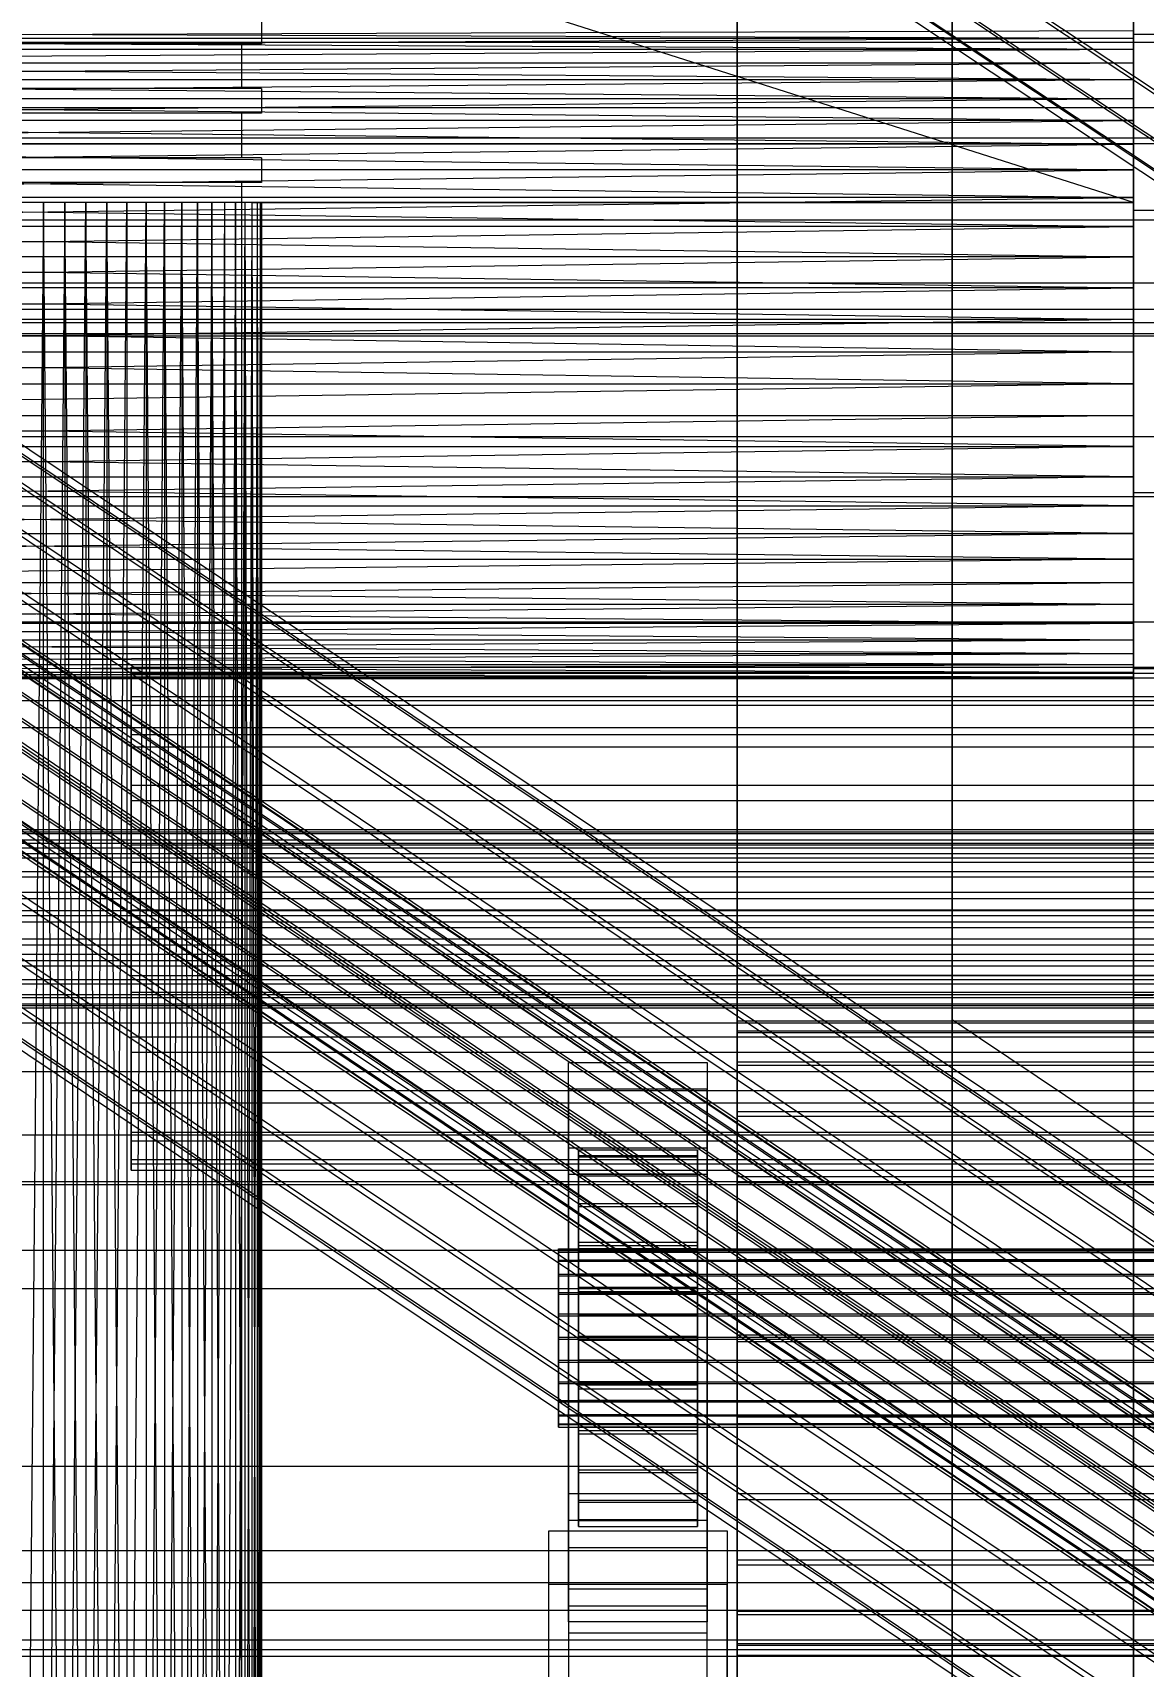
# Model space of a CAD drawing. Header units: millimetres. Extents: x -191664 to 191490, y -197311 to 10263.
# Drawn here: x -321.1 to -209, y -29967.7 to -29802.9 of the extents above; entities that cross this region are included whole.
import ezdxf

# ---------------------------------------------------------------- set-up
doc = ezdxf.new("R2010")
doc.units = ezdxf.units.MM
for name, color, linetype, lineweight in [('COTAS_USUARIO', 1, 'Continuous', 0), ('frontal_briquetadora', 7, 'Continuous', 0), ('frontal_C01', 7, 'Continuous', 0), ('frontal_C02', 7, 'Continuous', 0), ('frontal_C03', 7, 'Continuous', 0), ('frontal_secador', 7, 'Continuous', 0)]:
    doc.layers.add(name, color=color, linetype=linetype, lineweight=lineweight)
doc.dimstyles.new('PLANTA_100', dxfattribs={"dimtxt": 250, "dimasz": 150, "dimexe": 150, "dimexo": 80, "dimgap": 100, "dimtad": 1, "dimtih": 1, "dimtoh": 1, "dimdec": 1, "dimdsep": 46, "dimcen": 0.09, "dimclrd": 1, "dimclre": 1, "dimclrt": 1, "dimadec": 0, "dimazin": 0, "dimtfac": 1, "dimtdec": 4, "dimtofl": 0, "dimtmove": 0, "dimatfit": 3, "dimfxl": 1, "dimtolj": 1, "dimtzin": 0, "dimarcsym": 0})

# ---------------------------------------------------------------- blocks, each defined once
blk = doc.blocks.new('*D106')
at = {"layer": 'COTAS_USUARIO', "color": 1, "lineweight": -2, "transparency": 16777216}
for p, q in [((-1180, -29182.75), (-1180, -29032.75)), ((-60, -29332.75), (-1330, -29332.75)), ((-60, -29700), (-1330, -29700)), ((-1180, -29850), (-1180, -30000))]:
    blk.add_line(p, q, dxfattribs=at)
at = {"layer": 'COTAS_USUARIO', "color": 1, "transparency": 16777216}
for points in [[(-1205, -29182.75), (-1155, -29182.75), (-1180, -29332.75)], [(-1205, -29850), (-1155, -29850), (-1180, -29700)]]:
    blk.add_solid(points, dxfattribs=at)
at = {"layer": 'Defpoints', "color": 0, "transparency": 16777216}
for p in [(-1180, -29332.75), (20, -29332.75), (20, -29700)]:
    blk.add_point(p, dxfattribs=at)
blk = doc.blocks.new('*D109')
at = {"layer": 'COTAS_USUARIO', "color": 1, "lineweight": -2, "transparency": 16777216}
for p, q in [((-80, -28700), (-1350, -28700)), ((-1200, -31850), (-1200, -28850)), ((-80, -32000), (-1350, -32000))]:
    blk.add_line(p, q, dxfattribs=at)
at = {"layer": 'COTAS_USUARIO', "color": 1, "transparency": 16777216}
for points in [[(-1225, -28850), (-1175, -28850), (-1200, -28700)], [(-1225, -31850), (-1175, -31850), (-1200, -32000)]]:
    blk.add_solid(points, dxfattribs=at)
at = {"layer": 'Defpoints', "color": 0, "transparency": 16777216}
for p in [(-1200, -28700), (0, -28700), (0, -32000)]:
    blk.add_point(p, dxfattribs=at)
blk = doc.blocks.new('*D111')
at = {"layer": 'COTAS_USUARIO', "color": 1, "lineweight": -2, "transparency": 16777216}
for p, q in [((-80, -27700), (-1350, -27700)), ((-1200, -31850), (-1200, -27850)), ((-80, -32000), (-1350, -32000))]:
    blk.add_line(p, q, dxfattribs=at)
at = {"layer": 'COTAS_USUARIO', "color": 1, "transparency": 16777216}
for points in [[(-1225, -27850), (-1175, -27850), (-1200, -27700)], [(-1225, -31850), (-1175, -31850), (-1200, -32000)]]:
    blk.add_solid(points, dxfattribs=at)
at = {"layer": 'Defpoints', "color": 0, "transparency": 16777216}
for p in [(-1200, -27700), (0, -27700), (0, -32000)]:
    blk.add_point(p, dxfattribs=at)
blk = doc.blocks.new('*D121')
at = {"layer": 'COTAS_USUARIO', "color": 1, "lineweight": -2, "transparency": 16777216}
for p, q in [((-80, -29000), (-1350, -29000)), ((-1200, -31850), (-1200, -29150)), ((-80, -32000), (-1350, -32000))]:
    blk.add_line(p, q, dxfattribs=at)
at = {"layer": 'COTAS_USUARIO', "color": 1, "transparency": 16777216}
for points in [[(-1225, -29150), (-1175, -29150), (-1200, -29000)], [(-1225, -31850), (-1175, -31850), (-1200, -32000)]]:
    blk.add_solid(points, dxfattribs=at)
at = {"layer": 'Defpoints', "color": 0, "transparency": 16777216}
for p in [(-1200, -29000), (0, -29000), (0, -32000)]:
    blk.add_point(p, dxfattribs=at)

msp = doc.modelspace()

# ---------------------------------------------------------------- linework, layer by layer
at = {"layer": 'frontal_briquetadora', "color": 9, "true_color": 0xb9c3c2}
for p, q in [((-210, -29820), (-430, -29750)), ((-210, -29820), (-210, -29750)), ((-210, -29750), (-210, -29844.63)), ((-210, -29750), (-210, -29841.49)), ((-210, -29750), (-210, -29838.28)), ((-210, -29750), (-210, -29835.05)), ((-210, -29750), (-210, -29831.82)), ((-210, -29750), (-210, -29828.61)), ((-210, -29750), (-210, -29825.47)), ((-210, -29750), (-210, -29822.42)), ((-210, -29750), (-210, -29819.49)), ((-210, -29750), (-210, -29816.72)), ((-210, -29750), (-210, -29814.11)), ((-210, -29750), (-210, -29811.72)), ((-210, -29750), (-210, -29809.54)), ((-210, -29750), (-210, -29807.61)), ((-210, -29750), (-210, -29805.95)), ((-210, -29750), (-210, -29804.56)), ((-210, -29750), (-210, -29803.47)), ((-210, -29802.68), (-430, -29803.47)), ((-210, -29803.47), (-430, -29802.68)), ((-298, -29801.5), (-298, -29804)), ((-210, -29802.68), (-210, -29803.47)), ((-210, -29803.47), (-430, -29804.56)), ((-210, -29803.47), (-430, -29803.47)), ((-210, -29804.56), (-430, -29803.47)), ((-315.1, -29804), (-324.9, -29804)), ((-315.55, -29804), (-324.45, -29804)), ((-307.53, -29804), (-315.55, -29804)), ((-306.28, -29804), (-315.1, -29804)), ((-301.98, -29804), (-307.53, -29804)), ((-300.18, -29804), (-306.28, -29804)), ((-300, -29804), (-301.98, -29804)), ((-298, -29804), (-300.18, -29804)), ((-300, -29804), (-300, -29808.5)), ((-160, -29803.05), (-210, -29803.05)), ((-210, -29803.05), (-210, -29806.4)), ((-210, -29806.04), (-210, -29803.05)), ((-210, -29803.47), (-210, -29804.56)), ((-210, -29803.95), (-210, -29803.76)), ((-210, -29803.76), (-210, -29809.78)), ((-210, -29810.29), (-210, -29803.95)), ((-210, -29804.56), (-430, -29805.95)), ((-210, -29804.56), (-430, -29804.56)), ((-210, -29805.95), (-430, -29807.61)), ((-210, -29805.95), (-430, -29805.95)), ((-210, -29807.61), (-430, -29805.95)), ((-210, -29804.56), (-210, -29805.95)), ((-210, -29805.95), (-210, -29807.61)), ((-210, -29814.78), (-210, -29806.04)), ((-210, -29807.61), (-430, -29809.54)), ((-210, -29807.61), (-430, -29807.61)), ((-430, -29807.61), (-210, -29809.54)), ((-210, -29806.4), (-210, -29815.42)), ((-210, -29807.61), (-210, -29809.54)), ((-315.1, -29808.5), (-324.9, -29808.5)), ((-315.55, -29808.5), (-324.45, -29808.5)), ((-307.53, -29808.5), (-315.55, -29808.5)), ((-306.28, -29808.5), (-315.1, -29808.5)), ((-301.98, -29808.5), (-307.53, -29808.5)), ((-300.18, -29808.5), (-306.28, -29808.5)), ((-300, -29808.5), (-301.98, -29808.5)), ((-298, -29808.5), (-300.18, -29808.5)), ((-298, -29808.5), (-298, -29811)), ((-210, -29809.54), (-430, -29811.72)), ((-210, -29809.54), (-430, -29809.54)), ((-430, -29809.54), (-210, -29811.72)), ((-315.1, -29811), (-324.9, -29811)), ((-315.55, -29811), (-324.45, -29811)), ((-307.53, -29811), (-315.55, -29811)), ((-306.28, -29811), (-315.1, -29811)), ((-301.98, -29811), (-307.53, -29811)), ((-300.18, -29811), (-306.28, -29811)), ((-300, -29811), (-301.98, -29811)), ((-298, -29811), (-300.18, -29811)), ((-300, -29811), (-300, -29815.5)), ((-210, -29809.54), (-210, -29811.72)), ((-210, -29809.78), (-210, -29820.8)), ((-210, -29821.54), (-210, -29810.29)), ((-210, -29811.72), (-430, -29811.72)), ((-430, -29814.11), (-210, -29811.72)), ((-430, -29811.72), (-210, -29814.11)), ((-210, -29811.72), (-210, -29814.11)), ((-210, -29814.11), (-430, -29814.11)), ((-430, -29816.72), (-210, -29814.11)), ((-430, -29814.11), (-210, -29816.72)), ((-210, -29814.11), (-210, -29816.72)), ((-315.1, -29815.5), (-324.9, -29815.5)), ((-315.55, -29815.5), (-324.45, -29815.5)), ((-307.53, -29815.5), (-315.55, -29815.5)), ((-306.28, -29815.5), (-315.1, -29815.5)), ((-301.98, -29815.5), (-307.53, -29815.5)), ((-300.18, -29815.5), (-306.28, -29815.5)), ((-300, -29815.5), (-301.98, -29815.5)), ((-298, -29815.5), (-300.18, -29815.5)), ((-298, -29815.5), (-298, -29818)), ((-210, -29827.53), (-210, -29814.78)), ((-210, -29815.42), (-210, -29828.33)), ((-210, -29816.72), (-430, -29816.72)), ((-430, -29819.49), (-210, -29816.72)), ((-430, -29816.72), (-210, -29819.49)), ((-210, -29816.72), (-210, -29819.49)), ((-315.1, -29818), (-324.9, -29818)), ((-315.55, -29818), (-324.45, -29818)), ((-307.53, -29818), (-315.55, -29818)), ((-306.28, -29818), (-315.1, -29818)), ((-301.98, -29818), (-307.53, -29818)), ((-300.18, -29818), (-306.28, -29818)), ((-300, -29818), (-301.98, -29818)), ((-298, -29818), (-300.18, -29818)), ((-300, -29818), (-300, -29990)), ((-210, -29819.49), (-430, -29819.49)), ((-430, -29822.42), (-210, -29819.49)), ((-430, -29819.49), (-210, -29822.42)), ((-210, -29820), (-430, -29820)), ((-320, -29820), (-430, -29820)), ((-320, -29820), (-322.16, -30060)), ((-320, -29820), (-322.16, -29820)), ((-320, -30060), (-320, -29820)), ((-210, -29820), (-320, -29820)), ((-317.84, -29820), (-320, -29820)), ((-317.84, -29820), (-320, -30060)), ((-317.84, -30060), (-320, -29820)), ((-210, -29820), (-317.84, -29820)), ((-315.71, -29820), (-317.84, -29820)), ((-317.84, -29820), (-317.84, -30060)), ((-317.84, -30060), (-315.71, -29820)), ((-315.71, -30060), (-317.84, -29820)), ((-210, -29820), (-315.71, -29820)), ((-313.61, -29820), (-315.71, -29820)), ((-315.71, -29820), (-315.71, -30060)), ((-315.71, -30060), (-313.61, -29820)), ((-313.61, -30060), (-315.71, -29820)), ((-210, -29820), (-313.61, -29820)), ((-311.58, -29820), (-313.61, -29820)), ((-313.61, -29820), (-313.61, -30060)), ((-313.61, -30060), (-311.58, -29820)), ((-311.58, -30060), (-313.61, -29820)), ((-210, -29820), (-311.58, -29820)), ((-309.63, -29820), (-311.58, -29820)), ((-311.58, -29820), (-311.58, -30060)), ((-311.58, -30060), (-309.63, -29820)), ((-210, -29820), (-309.63, -29820)), ((-307.78, -29820), (-309.63, -29820)), ((-309.63, -29820), (-309.63, -30060)), ((-309.63, -30060), (-307.78, -29820)), ((-307.78, -30060), (-309.63, -29820)), ((-210, -29820), (-307.78, -29820)), ((-306.04, -29820), (-307.78, -29820)), ((-307.78, -29820), (-307.78, -30060)), ((-307.78, -30060), (-306.04, -29820)), ((-306.04, -30060), (-307.78, -29820)), ((-210, -29820), (-306.04, -29820)), ((-304.44, -29820), (-306.04, -29820)), ((-306.04, -29820), (-306.04, -30060)), ((-306.04, -30060), (-304.44, -29820)), ((-304.44, -30060), (-306.04, -29820)), ((-210, -29820), (-304.44, -29820)), ((-302.99, -29820), (-304.44, -29820)), ((-304.44, -29820), (-304.44, -30060)), ((-302.99, -29820), (-304.44, -30060)), ((-302.99, -30060), (-304.44, -29820)), ((-210, -29820), (-302.99, -29820)), ((-301.71, -29820), (-302.99, -29820)), ((-302.99, -29820), (-302.99, -30060)), ((-301.71, -29820), (-302.99, -30060)), ((-301.71, -30060), (-302.99, -29820)), ((-210, -29820), (-301.71, -29820)), ((-300.6, -29820), (-301.71, -29820)), ((-301.71, -29820), (-301.71, -30060)), ((-300.6, -29820), (-301.71, -30060)), ((-210, -29820), (-300.6, -29820)), ((-299.67, -29820), (-300.6, -29820)), ((-300.6, -29820), (-300.6, -30060)), ((-299.67, -29820), (-300.6, -30060)), ((-299.67, -30060), (-300.6, -29820)), ((-210, -29820), (-299.67, -29820)), ((-298.95, -29820), (-299.67, -29820)), ((-299.67, -29820), (-299.67, -30060)), ((-298.95, -29820), (-299.67, -30060)), ((-299.67, -29820), (-298.95, -30060)), ((-210, -29820), (-298.95, -29820)), ((-298.95, -29820), (-298.42, -29820)), ((-298.95, -29820), (-298.95, -30060)), ((-298.42, -29820), (-298.95, -30060)), ((-298.95, -29820), (-298.42, -30060)), ((-298.42, -29820), (-210, -29820)), ((-298.42, -29820), (-298.11, -29820)), ((-298.42, -29820), (-298.42, -30060)), ((-298.11, -29820), (-298.42, -30060)), ((-298.42, -29820), (-298.11, -30060)), ((-298.11, -29820), (-210, -29820)), ((-298.11, -29820), (-298, -29820)), ((-298.11, -29820), (-298.11, -30060)), ((-298, -29820), (-298.11, -30060)), ((-298, -29820), (-210, -29820)), ((-298, -29820), (-298, -30060)), ((-210, -29819.49), (-210, -29822.42)), ((-210, -29820), (-210, -30060)), ((-210, -30260), (-210, -29820)), ((-210, -30680), (-210, -29820)), ((-210, -29820), (-210, -29855.98)), ((-210, -29820), (-210, -29853.38)), ((-210, -29820), (-210, -29850.61)), ((-210, -29820), (-210, -29847.68)), ((-210, -29844.63), (-210, -29820)), ((-160, -29820.8), (-210, -29820.8)), ((-210, -29820.8), (-210, -29834.64)), ((-210, -29822.42), (-430, -29822.42)), ((-430, -29825.47), (-210, -29822.42)), ((-430, -29822.42), (-210, -29825.47)), ((-210, -29835.46), (-210, -29821.54)), ((-210, -29822.42), (-210, -29825.47)), ((-210, -29825.47), (-430, -29825.47)), ((-430, -29828.61), (-210, -29825.47)), ((-430, -29825.47), (-210, -29828.61)), ((-210, -29825.47), (-210, -29828.61)), ((-210, -29841.77), (-210, -29827.53)), ((-210, -29828.61), (-430, -29828.61)), ((-430, -29831.82), (-210, -29828.61)), ((-430, -29828.61), (-210, -29831.82)), ((-210, -29828.33), (-210, -29842.57)), ((-210, -29828.61), (-210, -29831.82)), ((-210, -29831.82), (-430, -29835.05)), ((-210, -29831.82), (-430, -29831.82)), ((-430, -29831.82), (-210, -29835.05)), ((-210, -29831.82), (-210, -29835.05)), ((-210, -29835.05), (-430, -29838.28)), ((-430, -29835.05), (-210, -29835.05)), ((-210, -29838.28), (-430, -29835.05)), ((-210, -29834.64), (-210, -29848.56)), ((-210, -29835.05), (-210, -29838.28)), ((-210, -29849.3), (-210, -29835.46)), ((-210, -29838.28), (-430, -29841.49)), ((-430, -29838.28), (-210, -29838.28)), ((-210, -29838.28), (-210, -29841.49)), ((-210, -29841.49), (-430, -29844.63)), ((-430, -29841.49), (-210, -29841.49)), ((-210, -29844.63), (-430, -29841.49)), ((-210, -29841.49), (-210, -29844.63)), ((-210, -29854.68), (-210, -29841.77)), ((-210, -29842.57), (-210, -29855.32)), ((-210, -29844.63), (-430, -29847.68)), ((-430, -29844.63), (-210, -29844.63)), ((-210, -29847.68), (-430, -29844.63)), ((-210, -29844.63), (-210, -29847.68)), ((-210, -29847.68), (-430, -29850.61)), ((-430, -29847.68), (-210, -29847.68)), ((-210, -29850.61), (-430, -29847.68)), ((-210, -29847.68), (-210, -29850.61)), ((-210, -29848.56), (-210, -29859.81)), ((-210, -29850.61), (-430, -29853.38)), ((-430, -29850.61), (-210, -29850.61)), ((-210, -29853.38), (-430, -29850.61)), ((-210, -29860.32), (-210, -29849.3)), ((-160, -29849.3), (-210, -29849.3)), ((-210, -29850.61), (-210, -29853.38)), ((-210, -29853.38), (-430, -29855.98)), ((-430, -29853.38), (-210, -29853.38)), ((-210, -29855.98), (-430, -29853.38)), ((-210, -29853.38), (-210, -29855.98)), ((-210, -29853.38), (-210, -30060)), ((-210, -29863.7), (-210, -29854.68)), ((-210, -29855.32), (-210, -29864.06)), ((-210, -29855.98), (-430, -29858.38)), ((-430, -29855.98), (-210, -29855.98)), ((-210, -29855.98), (-210, -29858.38)), ((-210, -30060), (-210, -29855.98)), ((-210, -29858.38), (-430, -29858.38)), ((-210, -29858.38), (-430, -29860.56)), ((-210, -29860.56), (-430, -29858.38)), ((-210, -29858.38), (-210, -29860.56)), ((-210, -30060), (-210, -29858.38)), ((-210, -29859.81), (-210, -29866.15)), ((-210, -29866.34), (-210, -29860.32)), ((-210, -29860.56), (-430, -29860.56)), ((-210, -29860.56), (-430, -29862.49)), ((-210, -29862.49), (-430, -29860.56)), ((-210, -29860.56), (-210, -29862.49)), ((-210, -29860.56), (-210, -30060)), ((-210, -29862.49), (-430, -29862.49)), ((-210, -29862.49), (-430, -29864.15)), ((-210, -29864.15), (-430, -29862.49)), ((-210, -29862.49), (-210, -29864.15)), ((-210, -29862.49), (-210, -30060)), ((-210, -29867.05), (-210, -29863.7)), ((-210, -29864.15), (-430, -29864.15)), ((-210, -29864.15), (-430, -29865.54)), ((-210, -29865.54), (-430, -29864.15)), ((-210, -29864.06), (-210, -29867.05)), ((-210, -29864.15), (-210, -29865.54)), ((-210, -29864.15), (-210, -30060)), ((-210, -29865.54), (-430, -29865.54)), ((-210, -29865.54), (-430, -29866.63)), ((-210, -29866.63), (-430, -29865.54)), ((-210, -29866.63), (-430, -29866.63)), ((-210, -29866.63), (-430, -29867.42)), ((-210, -29867.42), (-430, -29866.63)), ((-210, -29865.54), (-210, -29866.63)), ((-210, -29865.54), (-210, -30060)), ((-210, -29866.15), (-210, -29866.34)), ((-210, -29866.63), (-210, -29867.42)), ((-210, -29866.63), (-210, -30060)), ((-160, -29867.05), (-210, -29867.05)), ((-210, -29867.42), (-430, -29867.42)), ((-210, -29867.42), (-430, -29867.89)), ((-210, -29867.89), (-430, -29867.42)), ((-210, -29867.89), (-430, -29867.89)), ((-210, -29867.89), (-430, -29868.05)), ((-210, -29868.05), (-430, -29867.89)), ((-210, -29868.05), (-430, -29868.05)), ((-210, -29867.42), (-210, -29867.89)), ((-210, -29867.42), (-210, -30060)), ((-210, -29867.89), (-210, -29868.05)), ((-210, -29867.89), (-210, -30060)), ((-210, -29868.05), (-210, -30060)), ((-210, -29880.45), (-210, -29875.63)), ((-210, -29889.15), (-210, -29880.45)), ((-210, -29900), (-210, -29889.15)), ((-208, -29900), (-210, -29900)), ((-210, -29900), (-210, -29910.85)), ((-210, -29910.85), (-210, -29919.55)), ((-210, -29919.55), (-210, -29924.37))]:
    msp.add_line(p, q, dxfattribs=at)
at = {"layer": 'frontal_C01', "color": 251, "true_color": 0x586d65}
for p, q in [((-250, -28680.37), (-250, -31735.76)), ((-250, -31740.5), (-250, -28685.1))]:
    msp.add_line(p, q, dxfattribs=at)
at = {"layer": 'frontal_C01', "color": 252, "true_color": 0x83939a}
for p, q in [((-357.86, -29709.08), (-173.55, -29831.41)), ((-359.33, -29713.01), (-175.02, -29835.34)), ((-352.57, -29712.98), (-168.26, -29835.31)), ((-359.83, -29715.79), (-175.52, -29838.12)), ((-355.58, -29715.77), (-171.28, -29838.1)), ((-359.34, -29717.22), (-175.03, -29839.55)), ((-357.89, -29717.21), (-173.58, -29839.55))]:
    msp.add_line(p, q, dxfattribs=at)
at = {"layer": 'frontal_C01', "color": 139, "true_color": 0x345e4e}
for p, q in [((-228.3, -29738.63), (-228.3, -30050.82)), ((-228.3, -30056.51), (-228.3, -29744.32))]:
    msp.add_line(p, q, dxfattribs=at)
at = {"layer": 'frontal_C01', "color": 139, "true_color": 0x354b57}
for p, q in [((450, -29810.44), (-450, -29810.44)), ((450, -29830.79), (-450, -29830.79)), ((-450, -29843.6), (450, -29843.6)), ((-425, -29891.43), (425, -29891.43)), ((425, -29902.8), (-425, -29902.8)), ((425, -29907.7), (-425, -29907.7)), ((-425, -29919.06), (425, -29919.06))]:
    msp.add_line(p, q, dxfattribs=at)
at = {"layer": 'frontal_C02', "color": 251, "true_color": 0x586d65}
for p, q in [((-250, -28976.99), (-250, -31767.54)), ((-250, -31772.31), (-250, -28981.77))]:
    msp.add_line(p, q, dxfattribs=at)
at = {"layer": 'frontal_C02', "color": 139, "true_color": 0x345e4e}
for p, q in [((-228.3, -29617.65), (-228.3, -29902.47)), ((-228.3, -29908.22), (-228.3, -29623.39)), ((-130, -29968.33), (-228.3, -29902.47)), ((-228.3, -29902.47), (-228.3, -30187.3)), ((-228.3, -29902.47), (-228.3, -29908.22)), ((-228.3, -30193.04), (-228.3, -29908.22)), ((-228.3, -29908.22), (-130, -29974.07))]:
    msp.add_line(p, q, dxfattribs=at)
at = {"layer": 'frontal_C02', "color": 252, "true_color": 0x83939a}
for p, q in [((-332.63, -29838.58), (-148.32, -29962.07)), ((-331.18, -29838.38), (-146.87, -29961.87)), ((-334.94, -29840.21), (-150.63, -29963.69)), ((-330.69, -29839.63), (-146.38, -29963.11)), ((-331.2, -29842.23), (-146.89, -29965.71)), ((-337.95, -29843.15), (-153.64, -29966.63)), ((-341.46, -29847.2), (-157.15, -29970.69)), ((-332.66, -29846.01), (-148.35, -29969.49)), ((-160.92, -29975.58), (-345.23, -29852.1)), ((-334.98, -29850.7), (-150.67, -29974.19)), ((-338, -29856), (-153.69, -29979.49)), ((-349, -29857.5), (-164.69, -29980.98)), ((-341.52, -29861.54), (-157.21, -29985.03)), ((-352.52, -29863.04), (-168.21, -29986.52)), ((-345.29, -29866.94), (-160.98, -29990.43)), ((-311.15, -29867.96), (-311.15, -29866.87)), ((-311.15, -29866.87), (-311.15, -29867.5)), ((-311.15, -29866.87), (311.15, -29866.87)), ((-355.54, -29868.34), (-171.23, -29991.82)), ((-311.15, -29867.5), (-311.15, -29869.83)), ((-311.15, -29867.5), (311.15, -29867.5)), ((-311.15, -29870.71), (-311.15, -29867.96)), ((-311.15, -29867.96), (311.15, -29867.96)), ((-311.15, -29869.83), (-311.15, -29873.68)), ((-311.15, -29869.83), (311.15, -29869.83)), ((-349.06, -29871.84), (-164.75, -29995.32)), ((-311.15, -29874.93), (-311.15, -29870.71)), ((-311.15, -29870.71), (311.15, -29870.71)), ((-357.86, -29873.04), (-173.55, -29996.52)), ((-311.15, -29873.68), (-311.15, -29878.8)), ((-311.15, -29873.68), (311.15, -29873.68)), ((-311.15, -29880.33), (-311.15, -29874.93)), ((-311.15, -29874.93), (311.15, -29874.93)), ((-359.33, -29876.82), (-175.02, -30000.3)), ((-352.57, -29875.9), (-168.26, -29999.38)), ((-359.83, -29879.41), (-175.52, -30002.9)), ((-355.58, -29878.84), (-171.28, -30002.32)), ((-311.15, -29878.8), (-311.15, -29884.83)), ((-311.15, -29878.8), (311.15, -29878.8)), ((-359.34, -29880.66), (-175.03, -30004.14)), ((-357.89, -29880.46), (-173.58, -30003.94)), ((-311.15, -29886.54), (-311.15, -29880.33)), ((-311.15, -29880.33), (311.15, -29880.33)), ((-311.15, -29884.83), (-311.15, -29891.37)), ((311.15, -29884.83), (-311.15, -29884.83)), ((-311.15, -29893.14), (-311.15, -29886.54)), ((-311.15, -29886.54), (311.15, -29886.54)), ((-311.15, -29891.37), (-311.15, -29897.97)), ((-311.15, -29891.37), (311.15, -29891.37)), ((-311.15, -29899.68), (-311.15, -29893.14)), ((-311.15, -29893.14), (311.15, -29893.14)), ((-311.15, -29897.97), (-311.15, -29904.18)), ((-311.15, -29897.97), (311.15, -29897.97)), ((-311.15, -29905.71), (-311.15, -29899.68)), ((-311.15, -29899.68), (311.15, -29899.68)), ((-311.15, -29904.18), (-311.15, -29909.58)), ((-311.15, -29904.18), (311.15, -29904.18)), ((-311.15, -29910.83), (-311.15, -29905.71)), ((-311.15, -29905.71), (311.15, -29905.71)), ((-311.15, -29909.58), (-311.15, -29913.79)), ((-311.15, -29909.58), (311.15, -29909.58)), ((-311.15, -29914.68), (-311.15, -29910.83)), ((-311.15, -29910.83), (311.15, -29910.83)), ((-311.15, -29913.79), (-311.15, -29916.54)), ((-311.15, -29913.79), (311.15, -29913.79)), ((-311.15, -29917), (-311.15, -29914.68)), ((-311.15, -29914.68), (311.15, -29914.68)), ((-311.15, -29916.54), (-311.15, -29917.64)), ((-311.15, -29916.54), (311.15, -29916.54)), ((-311.15, -29917.64), (-311.15, -29917)), ((-311.15, -29917), (311.15, -29917)), ((-311.15, -29917.64), (311.15, -29917.64))]:
    msp.add_line(p, q, dxfattribs=at)
at = {"layer": 'frontal_C02', "color": 9, "true_color": 0xbac6cb}
for p, q in [((-355.53, -29842.22), (-141.73, -29985.46)), ((-355.02, -29842.15), (-141.22, -29985.39)), ((-357.42, -29843.84), (-143.62, -29987.08)), ((-356.35, -29842.8), (-142.55, -29986.04)), ((-355.02, -29843.51), (-141.22, -29986.76)), ((-354.84, -29842.59), (-141.04, -29985.84)), ((-358.66, -29845.28), (-144.86, -29988.52)), ((-355.54, -29844.85), (-141.74, -29988.09)), ((-146.2, -29990.25), (-360, -29847.01)), ((-356.36, -29846.52), (-142.56, -29989.76)), ((-361.33, -29848.93), (-147.53, -29992.17)), ((-357.43, -29848.4), (-143.64, -29991.64)), ((-358.68, -29850.36), (-144.88, -29993.6)), ((-362.58, -29850.89), (-148.78, -29994.13)), ((-363.65, -29852.77), (-149.85, -29996.01)), ((-360.02, -29852.27), (-146.22, -29995.51)), ((-364.47, -29854.43), (-150.67, -29997.67)), ((-362.6, -29855.44), (-148.8, -29998.69)), ((-361.35, -29854.01), (-147.55, -29997.25)), ((-365.17, -29856.69), (-151.37, -29999.93)), ((-364.99, -29855.77), (-151.19, -29999.01)), ((-364.99, -29857.13), (-151.2, -30000.37)), ((-364.48, -29857.06), (-150.68, -30000.3)), ((-363.66, -29856.49), (-149.86, -29999.73)), ((-440, -29883.26), (440, -29883.26)), ((-440, -29883.48), (440, -29883.48)), ((-440, -29883.65), (440, -29883.65)), ((-440, -29884.31), (440, -29884.31)), ((-440, -29884.62), (440, -29884.62)), ((-440, -29885.67), (440, -29885.67)), ((-440, -29886.11), (440, -29886.11)), ((-440, -29887.48), (440, -29887.48)), ((-440, -29888.03), (440, -29888.03)), ((440, -29889.62), (-440, -29889.62)), ((-440, -29890.23), (440, -29890.23)), ((-440, -29891.94), (440, -29891.94)), ((-440, -29892.57), (440, -29892.57)), ((-440, -29894.28), (440, -29894.28)), ((-440, -29894.88), (440, -29894.88)), ((-440, -29896.48), (440, -29896.48)), ((-440, -29897.02), (440, -29897.02)), ((-440, -29898.39), (440, -29898.39)), ((-440, -29898.83), (440, -29898.83)), ((-440, -29899.89), (440, -29899.89)), ((-440, -29900.2), (440, -29900.2)), ((-440, -29900.86), (440, -29900.86)), ((-440, -29901.02), (440, -29901.02)), ((-440, -29901.25), (440, -29901.25))]:
    msp.add_line(p, q, dxfattribs=at)
at = {"layer": 'frontal_C02', "color": 139, "true_color": 0x354b57}
for p, q in [((-450, -29914.05), (450, -29914.05)), ((450, -29925.74), (-450, -29925.74)), ((450, -29947.52), (-450, -29947.52)), ((-450, -29959.21), (450, -29959.21))]:
    msp.add_line(p, q, dxfattribs=at)
at = {"layer": 'frontal_C03', "color": 251, "true_color": 0x586d65}
for p, q in [((-250, -28596.31), (-250, -31246.31)), ((-250, -31251.12), (-250, -28601.12))]:
    msp.add_line(p, q, dxfattribs=at)
at = {"layer": 'frontal_C03', "color": 139, "true_color": 0x345e4e}
for p, q in [((-250, -29897.97), (-250, -29634.04)), ((-250, -29903.75), (-250, -29639.82)), ((-250, -30161.89), (-250, -29897.97)), ((0, -29897.97), (-250, -29897.97)), ((-250, -29897.97), (-250, -29903.75)), ((-250, -30167.67), (-250, -29903.75)), ((-250, -29903.75), (0, -29903.75))]:
    msp.add_line(p, q, dxfattribs=at)
at = {"layer": 'frontal_C03', "color": 139, "true_color": 0x354b57}
for p, q in [((-450, -29885.09), (450, -29885.09)), ((450, -29895.86), (-450, -29895.86)), ((-267, -29909.45), (-267, -29906.76)), ((-267, -29906.76), (-253, -29906.76)), ((-267, -29952.98), (-267, -29906.76)), ((-253, -29906.76), (-253, -29909.45)), ((-253, -29906.76), (-253, -29952.98)), ((-253, -29909.45), (-267, -29909.45)), ((-267, -29909.45), (-267, -29955.68)), ((-253, -29955.68), (-253, -29909.45)), ((-267, -29918.07), (-267, -29915.38)), ((-267, -29915.38), (-253, -29915.38)), ((-267, -29961.6), (-267, -29915.38)), ((-253, -29915.38), (-253, -29918.07)), ((-253, -29915.38), (-253, -29961.6)), ((-253, -29918.07), (-267, -29918.07)), ((-267, -29918.07), (-267, -29964.29)), ((-253, -29964.29), (-253, -29918.07)), ((450, -29918.8), (-450, -29918.8)), ((-450, -29929.57), (450, -29929.57)), ((-267, -29963.18), (-267, -29950.25)), ((-267, -29950.25), (-253, -29950.25)), ((-267, -29959.88), (-267, -29950.25)), ((-253, -29950.25), (-253, -29963.18)), ((-253, -29950.25), (-253, -29959.88)), ((-269, -29959.41), (-269, -29954.02)), ((-269, -29954.02), (-251, -29954.02)), ((-269, -29988.69), (-269, -29954.02)), ((-253, -29952.98), (-267, -29952.98)), ((-267, -29952.98), (-267, -29955.68)), ((-253, -29955.68), (-253, -29952.98)), ((-251, -29954.02), (-251, -29959.41)), ((-251, -29954.02), (-251, -29988.69)), ((-267, -29955.68), (-253, -29955.68)), ((-251, -29959.41), (-269, -29959.41)), ((-269, -29994.08), (-269, -29959.41)), ((-253, -29959.88), (-267, -29959.88)), ((-267, -29959.88), (-267, -29972.81)), ((-253, -29972.81), (-253, -29959.88)), ((-251, -29994.08), (-251, -29959.41)), ((-253, -29961.6), (-267, -29961.6)), ((-267, -29961.6), (-267, -29964.29)), ((-253, -29964.29), (-253, -29961.6)), ((-253, -29963.18), (-267, -29963.18)), ((-267, -29963.18), (-267, -29972.81)), ((-267, -29964.29), (-253, -29964.29)), ((-253, -29972.81), (-253, -29963.18))]:
    msp.add_line(p, q, dxfattribs=at)
at = {"layer": 'frontal_C03', "color": 252, "true_color": 0x83939a}
for p, q in [((-250, -29903.75), (-250, -29902.57)), ((-250, -29902.57), (-250, -29903.57)), ((-250, -29902.57), (250, -29902.57)), ((-250, -29903.57), (-250, -29906.68)), ((-250, -29903.57), (250, -29903.57)), ((-250, -29907.03), (-250, -29903.75)), ((-250, -29903.75), (250, -29903.75)), ((-250, -29906.68), (-250, -29911.69)), ((-250, -29906.68), (250, -29906.68)), ((-250, -29912.18), (-250, -29907.03)), ((-250, -29907.03), (250, -29907.03)), ((-250, -29911.69), (-250, -29918.26)), ((-250, -29911.69), (250, -29911.69)), ((-250, -29918.87), (-250, -29912.18)), ((-250, -29912.18), (250, -29912.18)), ((-250, -29918.26), (-250, -29925.95)), ((-250, -29918.26), (250, -29918.26)), ((-250, -29926.62), (-250, -29918.87)), ((-250, -29918.87), (250, -29918.87)), ((-250, -29925.95), (-250, -29934.22)), ((250, -29925.95), (-250, -29925.95)), ((-250, -29934.91), (-250, -29926.62)), ((-250, -29926.62), (250, -29926.62)), ((-250, -29934.22), (-250, -29942.51)), ((-250, -29934.22), (250, -29934.22)), ((-250, -29943.18), (-250, -29934.91)), ((-250, -29934.91), (250, -29934.91)), ((-250, -29942.51), (-250, -29950.26)), ((-250, -29942.51), (250, -29942.51)), ((-250, -29950.86), (-250, -29943.18)), ((-250, -29943.18), (250, -29943.18)), ((-250, -29950.26), (-250, -29956.94)), ((-250, -29950.26), (250, -29950.26)), ((-250, -29957.44), (-250, -29950.86)), ((-250, -29950.86), (250, -29950.86)), ((-250, -29956.94), (-250, -29962.1)), ((-250, -29956.94), (250, -29956.94)), ((-250, -29962.45), (-250, -29957.44)), ((-250, -29957.44), (250, -29957.44)), ((-250, -29962.1), (-250, -29965.38)), ((-250, -29962.1), (250, -29962.1)), ((-250, -29965.56), (-250, -29962.45)), ((-250, -29962.45), (250, -29962.45)), ((-250, -29965.38), (-250, -29966.56)), ((-250, -29965.38), (250, -29965.38)), ((-250, -29966.56), (-250, -29965.56)), ((-250, -29965.56), (250, -29965.56)), ((-250, -29966.56), (250, -29966.56))]:
    msp.add_line(p, q, dxfattribs=at)
at = {"layer": 'frontal_C03', "color": 155, "true_color": 0x617580}
for p, q in [((-266, -29925.56), (-266, -29915.56)), ((-266, -29915.56), (-266, -29916.16)), ((-266, -29915.56), (-254, -29915.56)), ((-266, -29916.27), (-266, -29915.56)), ((-266, -29925.85), (-266, -29916.16)), ((-266, -29916.16), (-266, -29918.01)), ((-266, -29916.16), (-254, -29916.16)), ((-266, -29925.9), (-266, -29916.27)), ((-266, -29916.27), (-254, -29916.27)), ((-266, -29918.21), (-266, -29916.27)), ((-254, -29916.16), (-254, -29915.56)), ((-254, -29915.56), (-254, -29925.56)), ((-254, -29915.56), (-254, -29916.27)), ((-254, -29918.01), (-254, -29916.16)), ((-254, -29916.16), (-254, -29925.85)), ((-254, -29916.27), (-254, -29925.9)), ((-254, -29916.27), (-254, -29918.21)), ((-266, -29926.72), (-266, -29918.01)), ((-266, -29918.01), (-266, -29920.98)), ((-266, -29918.01), (-254, -29918.01)), ((-254, -29920.98), (-254, -29918.01)), ((-254, -29918.01), (-254, -29926.72)), ((-266, -29926.82), (-266, -29918.21)), ((-266, -29918.21), (-254, -29918.21)), ((-266, -29921.28), (-266, -29918.21)), ((-254, -29918.21), (-254, -29926.82)), ((-254, -29918.21), (-254, -29921.28)), ((-266, -29928.13), (-266, -29920.98)), ((-266, -29920.98), (-266, -29924.88)), ((-266, -29920.98), (-254, -29920.98)), ((-266, -29928.27), (-266, -29921.28)), ((-266, -29921.28), (-254, -29921.28)), ((-266, -29925.24), (-266, -29921.28)), ((-254, -29924.88), (-254, -29920.98)), ((-254, -29920.98), (-254, -29928.13)), ((-254, -29921.28), (-254, -29928.27)), ((-254, -29921.28), (-254, -29925.24)), ((-266, -29929.98), (-266, -29924.88)), ((-266, -29924.88), (-266, -29929.45)), ((-266, -29924.88), (-254, -29924.88)), ((-266, -29930.15), (-266, -29925.24)), ((-266, -29925.24), (-254, -29925.24)), ((-266, -29929.85), (-266, -29925.24)), ((-266, -29925.85), (-266, -29925.56)), ((-254, -29925.56), (-266, -29925.56)), ((-266, -29925.56), (-266, -29925.9)), ((-266, -29926.72), (-266, -29925.85)), ((-254, -29925.85), (-266, -29925.85)), ((-254, -29925.9), (-266, -29925.9)), ((-266, -29925.9), (-266, -29926.82)), ((-254, -29929.45), (-254, -29924.88)), ((-254, -29924.88), (-254, -29929.98)), ((-254, -29925.24), (-254, -29930.15)), ((-254, -29925.24), (-254, -29929.85)), ((-254, -29925.56), (-254, -29925.85)), ((-254, -29925.9), (-254, -29925.56)), ((-254, -29925.85), (-254, -29926.72)), ((-254, -29926.82), (-254, -29925.9)), ((-266, -29928.13), (-266, -29926.72)), ((-254, -29926.72), (-266, -29926.72)), ((-254, -29926.82), (-266, -29926.82)), ((-266, -29926.82), (-266, -29928.27)), ((-254, -29926.72), (-254, -29928.13)), ((-254, -29928.27), (-254, -29926.82)), ((-266, -29929.98), (-266, -29928.13)), ((-254, -29928.13), (-266, -29928.13)), ((-254, -29928.27), (-266, -29928.27)), ((-266, -29928.27), (-266, -29930.15)), ((-266, -29929.45), (-266, -29932.14)), ((-254, -29929.45), (-266, -29929.45)), ((-266, -29929.45), (-266, -29934.36)), ((-254, -29928.13), (-254, -29929.98)), ((-254, -29930.15), (-254, -29928.27)), ((-254, -29932.14), (-254, -29929.45)), ((-254, -29934.36), (-254, -29929.45)), ((-266, -29932.33), (-266, -29929.85)), ((-266, -29929.85), (-254, -29929.85)), ((-266, -29934.77), (-266, -29929.85)), ((-266, -29932.14), (-266, -29929.98)), ((-254, -29929.98), (-266, -29929.98)), ((-254, -29930.15), (-266, -29930.15)), ((-266, -29930.15), (-266, -29932.33)), ((-254, -29929.85), (-254, -29932.33)), ((-254, -29929.85), (-254, -29934.77)), ((-254, -29929.98), (-254, -29932.14)), ((-254, -29932.33), (-254, -29930.15)), ((-266, -29932.14), (-254, -29932.14)), ((-266, -29934.47), (-266, -29932.14)), ((-254, -29932.33), (-266, -29932.33)), ((-266, -29932.33), (-266, -29934.66)), ((-254, -29932.14), (-254, -29934.47)), ((-254, -29934.66), (-254, -29932.33)), ((-266, -29934.47), (-266, -29934.36)), ((-266, -29934.36), (-266, -29939.28)), ((-266, -29934.36), (-254, -29934.36)), ((-266, -29936.8), (-266, -29934.47)), ((-254, -29934.47), (-266, -29934.47)), ((-266, -29934.66), (-266, -29934.77)), ((-254, -29934.66), (-266, -29934.66)), ((-266, -29934.66), (-266, -29936.99)), ((-254, -29939.28), (-254, -29934.36)), ((-254, -29934.36), (-254, -29934.47)), ((-254, -29934.47), (-254, -29936.8)), ((-254, -29934.77), (-254, -29934.66)), ((-254, -29936.99), (-254, -29934.66)), ((-266, -29934.77), (-254, -29934.77)), ((-266, -29939.68), (-266, -29934.77)), ((-254, -29934.77), (-254, -29939.68)), ((-266, -29938.98), (-266, -29936.8)), ((-266, -29936.8), (-266, -29939.28)), ((-254, -29936.8), (-266, -29936.8)), ((-266, -29936.99), (-266, -29939.68)), ((-254, -29936.99), (-266, -29936.99)), ((-266, -29936.99), (-266, -29939.15)), ((-254, -29939.28), (-254, -29936.8)), ((-254, -29936.8), (-254, -29938.98)), ((-254, -29939.68), (-254, -29936.99)), ((-254, -29939.15), (-254, -29936.99)), ((-266, -29940.86), (-266, -29938.98)), ((-266, -29938.98), (-266, -29943.88)), ((-254, -29938.98), (-266, -29938.98)), ((-266, -29939.15), (-266, -29944.24)), ((-254, -29939.15), (-266, -29939.15)), ((-266, -29939.15), (-266, -29941)), ((-266, -29939.28), (-266, -29943.88)), ((-266, -29939.28), (-254, -29939.28)), ((-254, -29943.88), (-254, -29938.98)), ((-254, -29938.98), (-254, -29940.86)), ((-254, -29944.24), (-254, -29939.15)), ((-254, -29941), (-254, -29939.15)), ((-254, -29943.88), (-254, -29939.28)), ((-266, -29939.68), (-254, -29939.68)), ((-266, -29944.24), (-266, -29939.68)), ((-266, -29942.31), (-266, -29940.86)), ((-266, -29940.86), (-266, -29947.85)), ((-254, -29940.86), (-266, -29940.86)), ((-266, -29941), (-266, -29948.14)), ((-254, -29941), (-266, -29941)), ((-266, -29941), (-266, -29942.41)), ((-254, -29939.68), (-254, -29944.24)), ((-254, -29947.85), (-254, -29940.86)), ((-254, -29940.86), (-254, -29942.31)), ((-254, -29948.14), (-254, -29941)), ((-254, -29942.41), (-254, -29941)), ((-266, -29943.23), (-266, -29942.31)), ((-266, -29942.31), (-266, -29950.91)), ((-254, -29942.31), (-266, -29942.31)), ((-266, -29942.41), (-266, -29951.12)), ((-254, -29942.41), (-266, -29942.41)), ((-266, -29942.41), (-266, -29943.28)), ((-254, -29950.91), (-254, -29942.31)), ((-254, -29942.31), (-254, -29943.23)), ((-254, -29951.12), (-254, -29942.41)), ((-254, -29943.28), (-254, -29942.41)), ((-266, -29943.56), (-266, -29943.23)), ((-266, -29943.23), (-266, -29952.86)), ((-254, -29943.23), (-266, -29943.23)), ((-266, -29943.28), (-266, -29952.97)), ((-254, -29943.28), (-266, -29943.28)), ((-266, -29943.28), (-266, -29943.56)), ((-266, -29943.56), (-266, -29953.56)), ((-254, -29943.56), (-266, -29943.56)), ((-266, -29943.88), (-266, -29947.85)), ((-266, -29943.88), (-254, -29943.88)), ((-266, -29944.24), (-254, -29944.24)), ((-266, -29948.14), (-266, -29944.24)), ((-254, -29952.86), (-254, -29943.23)), ((-254, -29943.23), (-254, -29943.56)), ((-254, -29952.97), (-254, -29943.28)), ((-254, -29943.56), (-254, -29943.28)), ((-254, -29953.56), (-254, -29943.56)), ((-254, -29947.85), (-254, -29943.88)), ((-254, -29944.24), (-254, -29948.14)), ((-266, -29947.85), (-266, -29950.91)), ((-266, -29947.85), (-254, -29947.85)), ((-254, -29950.91), (-254, -29947.85)), ((-266, -29948.14), (-254, -29948.14)), ((-266, -29951.12), (-266, -29948.14)), ((-254, -29948.14), (-254, -29951.12)), ((-266, -29950.91), (-266, -29952.86)), ((-266, -29950.91), (-254, -29950.91)), ((-266, -29951.12), (-254, -29951.12)), ((-266, -29952.97), (-266, -29951.12)), ((-254, -29952.86), (-254, -29950.91)), ((-254, -29951.12), (-254, -29952.97)), ((-266, -29952.86), (-266, -29953.56)), ((-266, -29952.86), (-254, -29952.86)), ((-266, -29952.97), (-254, -29952.97)), ((-266, -29953.56), (-266, -29952.97)), ((-266, -29953.56), (-254, -29953.56)), ((-254, -29953.56), (-254, -29952.86)), ((-254, -29952.97), (-254, -29953.56))]:
    msp.add_line(p, q, dxfattribs=at)
at = {"layer": 'frontal_C03', "color": 9, "true_color": 0xbac6cb}
for p, q in [((-268, -29925.9), (-268, -29925.56)), ((-268, -29925.56), (-268, -29925.85)), ((-268, -29925.56), (268, -29925.56)), ((-268, -29925.85), (-268, -29926.72)), ((-268, -29925.85), (268, -29925.85)), ((-268, -29926.82), (-268, -29925.9)), ((-268, -29925.9), (268, -29925.9)), ((-268, -29926.72), (-268, -29928.13)), ((-268, -29926.72), (268, -29926.72)), ((-268, -29928.27), (-268, -29926.82)), ((-268, -29926.82), (268, -29926.82)), ((-268, -29928.13), (-268, -29929.98)), ((-268, -29928.13), (268, -29928.13)), ((-268, -29930.15), (-268, -29928.27)), ((-268, -29928.27), (268, -29928.27)), ((-268, -29929.98), (-268, -29932.14)), ((-268, -29929.98), (268, -29929.98)), ((-268, -29932.33), (-268, -29930.15)), ((-268, -29930.15), (268, -29930.15)), ((-268, -29932.14), (-268, -29934.47)), ((268, -29932.14), (-268, -29932.14)), ((-268, -29934.66), (-268, -29932.33)), ((-268, -29932.33), (268, -29932.33)), ((-268, -29934.47), (-268, -29936.8)), ((-268, -29934.47), (268, -29934.47)), ((-268, -29936.99), (-268, -29934.66)), ((-268, -29934.66), (268, -29934.66)), ((-268, -29936.8), (-268, -29938.98)), ((-268, -29936.8), (268, -29936.8)), ((-268, -29939.15), (-268, -29936.99)), ((-268, -29936.99), (268, -29936.99)), ((-268, -29938.98), (-268, -29940.86)), ((-268, -29938.98), (268, -29938.98)), ((-268, -29941), (-268, -29939.15)), ((-268, -29939.15), (268, -29939.15)), ((-268, -29940.86), (-268, -29942.31)), ((-268, -29940.86), (268, -29940.86)), ((-268, -29942.41), (-268, -29941)), ((-268, -29941), (268, -29941)), ((-268, -29942.31), (-268, -29943.23)), ((-268, -29942.31), (268, -29942.31)), ((-268, -29943.28), (-268, -29942.41)), ((-268, -29942.41), (268, -29942.41)), ((-268, -29943.23), (-268, -29943.56)), ((-268, -29943.23), (268, -29943.23)), ((-268, -29943.56), (-268, -29943.28)), ((-268, -29943.28), (268, -29943.28)), ((-268, -29943.56), (268, -29943.56))]:
    msp.add_line(p, q, dxfattribs=at)
at = {"layer": 'frontal_secador', "color": 253, "true_color": 0xa4b0b5}
for p, q in [((1360, -29803.85), (-1360, -29803.85)), ((1360, -29813.5), (-1360, -29813.5)), ((1250, -29814.08), (-1250, -29814.08)), ((1360, -29821.78), (-1360, -29821.78)), ((1360, -29828.14), (-1360, -29828.14)), ((1360, -29832.14), (-1360, -29832.14)), ((1360, -29833.5), (-1360, -29833.5)), ((1250, -29833.25), (-1250, -29833.25)), ((1250, -29849.71), (-1250, -29849.71)), ((1250, -29862.35), (-1250, -29862.35)), ((1250, -29870.29), (-1250, -29870.29)), ((1250, -29873), (-1250, -29873))]:
    msp.add_line(p, q, dxfattribs=at)
at = {"layer": 'frontal_secador', "color": 254, "true_color": 0xd2d7cc}
msp.add_line((-1250, -29956), (1250, -29956), dxfattribs=at)
at = {"layer": 'frontal_secador', "color": 253, "true_color": 0xa8b3b5}
for p, q in [((-1250, -29962), (1250, -29962)), ((1250, -29966), (-1250, -29966))]:
    msp.add_line(p, q, dxfattribs=at)
at = {"layer": 'frontal_secador', "color": 9, "true_color": 0xc7cdbf}
for p, q in [((-1250, -29965), (1250, -29965)), ((-1250, -29966.66), (1250, -29966.66))]:
    msp.add_line(p, q, dxfattribs=at)

# ---------------------------------------------------------------- dimensions: what is measured, and where the dimension line sits
at = {"layer": 'COTAS_USUARIO'}
for p1, p2, picture, middle in [((0, -32000), (0, -27700), '*D111', (-1200, -29850)), ((0, -32000), (0, -28700), '*D109', (-1200, -30350)), ((0, -32000), (0, -29000), '*D121', (-1200, -30500)), ((20, -29700), (20, -29332.75), '*D106', (-1180, -29516.375))]:
    dim = msp.add_aligned_dim(p1=p1, p2=p2, distance=1200, dimstyle='PLANTA_100', dxfattribs=at)
    dim.commit()
    dim.dimension.update_dxf_attribs({"geometry": picture, "text_midpoint": middle})

doc.saveas('drawing.dxf')
